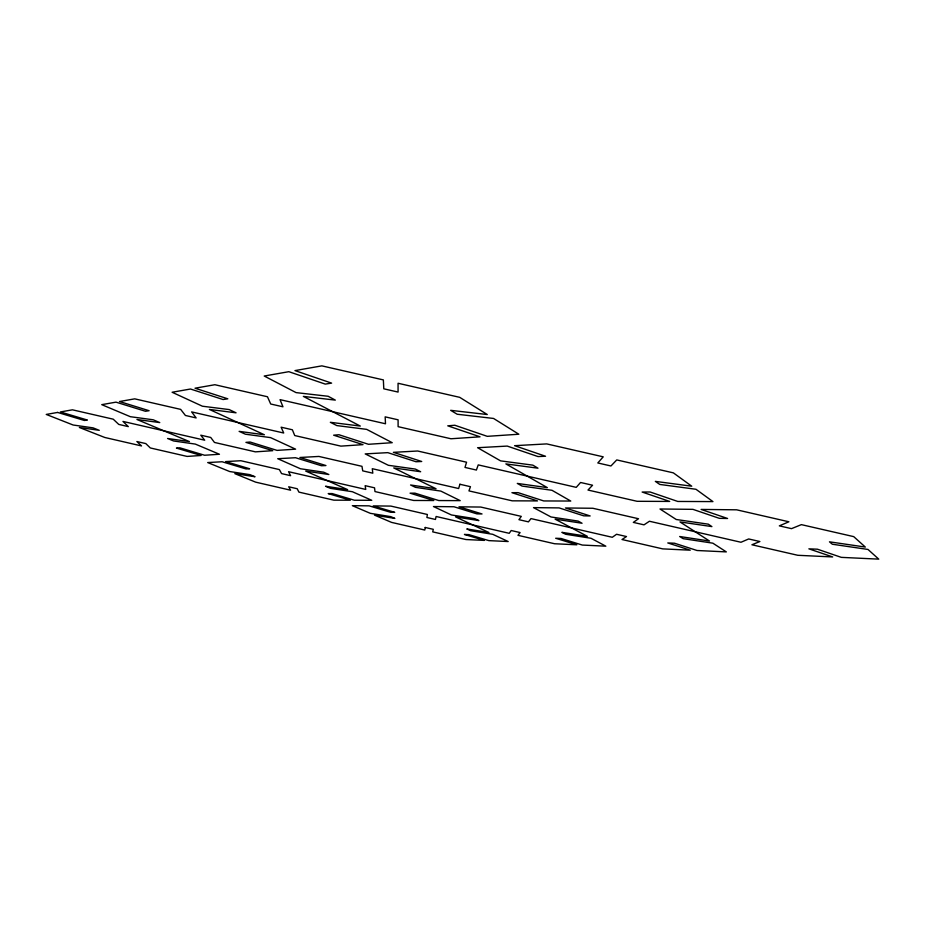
<?xml version="1.0" encoding="UTF-8"?>
<svg xmlns="http://www.w3.org/2000/svg" width="925" height="925" viewBox="0 0 925 925"><rect width="100%" height="100%" fill="white"/><g stroke="black" fill="none" stroke-linecap="round" stroke-linejoin="round"><path stroke-width="1.39" d="M425.222 527.47L424.795 530.048L391.564 522.394L374.486 515.109L394.871 518.416L390.755 516.636L370.312 513.329L352.356 505.674L369.11 505.848L390.558 512.277L394.744 512.357L373.226 505.894L390.905 506.091L427.385 514.485L426.887 517.491L435.455 519.468L436.103 516.485L509.212 533.309L511.201 530.522L520.104 532.569L517.954 535.321L554.584 543.75L576.83 544.802L555.671 538.257L561.07 538.477L582.288 545.056L605.829 546.178L590.994 538.269L565.626 534.268L561.88 532.326L587.34 536.327L555.116 519.145L582.056 523.249L578.113 521.087L551.057 516.982L533.517 507.628L559.128 507.906L583.744 515.838L590.15 515.953L565.452 507.975L592.832 508.264L638.504 518.74L633.336 522.394L644.02 524.845L649.419 521.249L740.971 542.258L748.683 538.963L759.876 541.53L751.921 544.767L797.801 555.289L832.673 556.942L808.878 548.837L817.434 549.196L841.299 557.359L878.75 559.139L867.985 549.45L832.35 544.235L829.471 541.83L865.314 547.057L853.717 536.627L801.374 524.637L791.511 528.649L779.336 525.863L788.886 521.781L736.647 509.814L701.104 509.432L727.582 518.486L719.326 518.335L692.941 509.351L659.987 508.993L676.244 519.503L708.307 524.174L711.892 526.602L679.991 521.931L709.533 541.044L679.678 536.512L683.147 538.662L712.851 543.183L726.322 551.901L697.034 550.502L674.487 543.218L667.781 542.94L690.247 550.19L662.739 548.883L622.016 539.518L626.479 536.546L616.57 534.268L612.292 537.286L530.996 518.601L528.452 521.862L518.937 519.677L521.295 516.381L480.734 507.05L458.997 506.819L482.029 513.965L476.907 513.872L453.955 506.761L433.467 506.542L451.446 514.971L474.768 518.636L478.861 520.59L455.62 516.925L488.932 532.523L466.79 528.938L470.663 530.719L492.724 534.303L508.183 541.541L488.863 540.628L468.871 534.627L464.442 534.442L484.365 540.408L466.003 539.541L432.727 531.875L433.293 529.32L425.222 527.47M459.91 484.261L458.627 488.527L372.278 468.697L372.81 473.184L362.716 470.86L361.976 466.327L318.894 456.441L299.92 457.482L325.935 465.553L321.426 465.738L295.537 457.725L277.72 458.708L300.44 468.755L323.646 472.178L328.837 474.513L305.712 471.091L347.627 489.626L325.565 486.249L330.398 488.342L352.379 491.73L371.757 500.298L354.368 500.228L332.167 493.568L328.213 493.58L350.332 500.217L333.856 500.159L298.914 492.112L297.203 488.735L288.727 486.781L290.577 490.192L255.682 482.156L234.811 473.635L255.034 476.745L249.981 474.652L229.701 471.542L207.697 462.558L222.104 461.76L246.015 468.929L249.646 468.778L225.631 461.575L240.87 460.731L279.385 469.588L281.558 473.588L290.6 475.67L288.588 471.704L365.757 489.441L365.144 485.66L374.544 487.822L374.983 491.568L413.648 500.46L433.825 500.529L410.076 493.175L414.943 493.152L438.785 500.552L460.199 500.633L440.82 491.094L415.429 487.336L410.561 484.989L436.045 488.747L393.726 467.923L420.655 471.738L415.417 469.091L388.373 465.298L365.202 453.897L387.806 452.649L415.984 461.737L421.708 461.494L393.391 452.348L417.661 451.007L466.558 462.211L464.986 467.426L476.398 470.05L478.237 464.893L576.252 487.359L580.553 482.48L592.567 485.232L587.976 490.042L637.105 501.304L669.688 501.431L642.135 492.042L650.102 491.996L677.771 501.454L712.932 501.593L695.958 489.267L659.779 484.434L655.339 481.382L691.738 486.203L673.354 472.86L616.744 459.922L610.951 465.98L597.804 462.962L603.239 456.834L546.733 443.908L514.589 445.677L545.542 456.256L538.026 456.568L507.224 446.081L477.601 447.712L500.587 460.87L532.858 465.148L537.98 468.189L505.871 463.899L547.346 487.637L517.295 483.417L522.082 486.076L551.982 490.296L570.76 501.049L543.738 500.945L518.069 492.643L511.93 492.678L537.494 500.922L512.23 500.83L468.952 490.897L470.455 486.689L459.91 484.261M57.604 412.434L46.25 414.435L73.133 425.014L93.067 427.859L99.264 430.322L79.365 427.477L104.791 437.479L141.537 445.931L136.877 441.537L145.815 443.595L150.312 447.954L187.104 456.418L201.141 455.482L176.432 448.07L179.774 447.792L204.587 455.25L219.445 454.256L195.325 444.092L173.588 440.971L167.587 438.485L189.394 441.583L136.946 419.488L159.748 422.586L153.203 419.788L130.333 416.701L101.75 404.653L115.983 402.144L145.433 411.267L149.098 410.712L119.498 401.531L134.726 398.848L180.664 409.382L185.405 415.464L196.135 417.927L191.637 411.903L283.721 433.016L281.108 427.188L292.369 429.778L294.728 435.548L340.886 446.127L362.993 444.647L333.636 435.178L338.966 434.75L368.474 444.289L392.235 442.693L366.647 429.362L336.816 425.581L330.341 422.297L360.299 426.067L303.354 396.397L335.312 400.109L328.167 396.282L296.058 392.605L264.226 376.024L288.831 371.688L325.242 384.095L331.613 383.123L294.971 370.601L321.854 365.861L383.355 379.909L383.794 388.812L398.074 392.073L398.062 383.262L459.702 397.334L487.267 414.527L450.672 410.33L457.181 414.238L493.568 418.458L518.832 434.23L487.267 436.334L454.822 425.246L447.758 425.824L480.04 436.82L450.972 438.762L398.108 426.668L398.097 419.811L385.158 416.851L385.494 423.777L280.032 399.635L282.969 406.803L270.701 404.005L267.464 396.756L214.866 384.719L195.036 388.211L227.816 398.814L223.075 399.531L190.481 389.02L172.119 392.258L202.413 406.214L229.169 409.578L236.06 412.816L209.397 409.44L264.4 434.773L239.124 431.362L245.391 434.207L270.574 437.618L295.607 449.157L277.072 450.394L250.097 442.034L245.934 442.37L272.794 450.683L255.404 451.851L214.461 442.439L210.738 437.467L200.771 435.178L204.691 440.196L122.967 421.43L128.309 426.61L118.758 424.413L113.232 419.187L72.451 409.821L60.403 411.949L87.355 420.042L84.429 420.482L57.604 412.434"/></g></svg>
